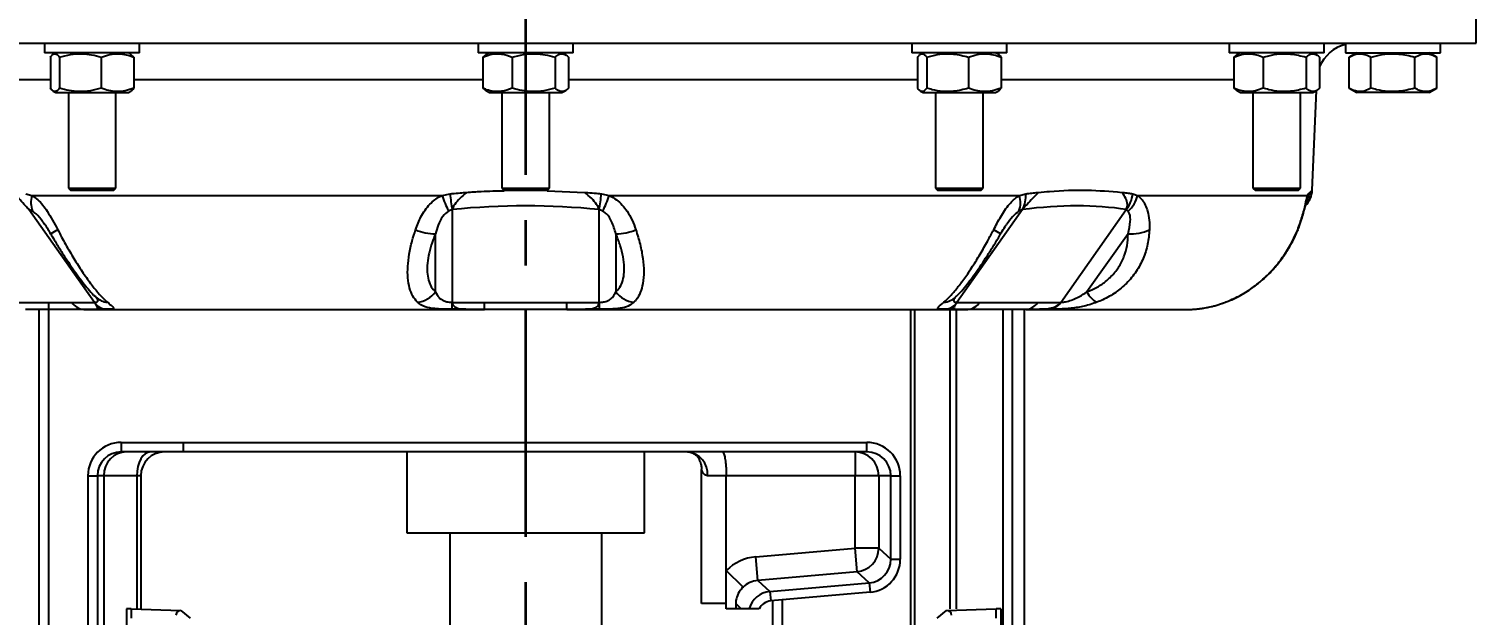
# Model space of a CAD drawing. Header units: millimetres. Extents: x 84 to 2201, y 54 to 1551.
# Drawn here: x 628 to 932.5, y 1005.4 to 1128.8 of the extents above; entities that cross this region are included whole.
import ezdxf

# ---------------------------------------------------------------- set-up
doc = ezdxf.new("R2010")
doc.units = ezdxf.units.MM
doc.header["$LTSCALE"] = 0.3
doc.linetypes.add('CENTER', pattern=[50.8, 31.75, -6.35, 6.35, -6.35])
doc.layers.add('01', color=7, linetype='Continuous')
doc.layers.add('3中心线层', color=1, linetype='CENTER', lineweight=35)
doc.layers.add('7标注层', color=4, linetype='Continuous', lineweight=35)
doc.styles.add('HC_GBDIM', font='romans', dxfattribs={"width": 0.667, "bigfont": 'gbcbig'})
doc.dimstyles.new('HC_GBDIM', dxfattribs={"dimtxt": 3.5, "dimasz": 2.5, "dimexe": 2, "dimexo": 0, "dimgap": 1.5, "dimtad": 1, "dimdec": 1, "dimzin": 0, "dimdsep": 46, "dimtxsty": 'HC_GBDIM', "dimcen": 2.5, "dimclrd": 130, "dimclre": 130, "dimclrt": 3, "dimadec": 0, "dimazin": 0, "dimtfac": 0.714286, "dimtdec": 1, "dimtmove": 0, "dimatfit": 3, "dimfxl": 1, "dimtzin": 0, "dimlwd": -1, "dimlwe": -1, "dimarcsym": 0})

# ---------------------------------------------------------------- blocks, each defined once
blk = doc.blocks.new('*D80')
at = {"layer": '7标注层', "color": 130}
for p, q in [((708.02, 1289.76), (464.24, 1289.76)), ((466.24, 671.76), (466.24, 1274.76)), ((680.02, 656.76), (464.24, 656.76))]:
    blk.add_line(p, q, dxfattribs=at)
for points in [[(468.74, 1274.76), (463.74, 1274.76), (466.24, 1289.76)], [(463.74, 671.76), (468.74, 671.76), (466.24, 656.76)]]:
    blk.add_solid(points, dxfattribs=at)
at = {"layer": 'Defpoints', "color": 0}
for p in [(466.24, 1289.76), (708.02, 1289.76), (680.02, 656.76)]:
    blk.add_point(p, dxfattribs=at)
at = {"layer": '7标注层', "color": 3, "insert": (453.74, 973.26), "char_height": 15, "attachment_point": 5, "rotation": 90, "style": 'HC_GBDIM'}
blk.add_mtext('H3{}{{\\H0.7x;}{}}', dxfattribs=at)

msp = doc.modelspace()

# ---------------------------------------------------------------- linework, layer by layer
at = {"color": 7, "linetype": 'Continuous', "lineweight": 25}
for p, q in [((932.524, 1125.762), (932.524, 1131.762)), ((532.524, 1125.762), (932.524, 1125.762)), ((631.274, 1125.762), (631.274, 1123.762)), ((641.274, 1123.762), (631.274, 1123.762)), ((633.649, 1123.762), (633.094, 1123.441)), ((651.274, 1123.762), (641.274, 1123.762)), ((649.455, 1123.441), (648.899, 1123.762)), ((651.274, 1123.762), (651.274, 1125.762)), ((722.524, 1125.762), (722.524, 1123.762)), ((737.524, 1123.762), (722.524, 1123.762)), ((724.899, 1123.762), (724.113, 1123.308)), ((742.524, 1123.762), (737.524, 1123.762)), ((740.936, 1123.308), (740.149, 1123.762)), ((742.524, 1123.762), (742.524, 1125.762)), ((813.774, 1125.762), (813.774, 1123.762)), ((832.434, 1123.762), (813.774, 1123.762)), ((816.149, 1123.762), (815.578, 1123.433)), ((831.97, 1123.433), (831.399, 1123.762)), ((833.774, 1123.762), (832.434, 1123.762)), ((833.774, 1123.762), (833.774, 1125.762)), ((880.574, 1125.74), (880.574, 1123.762)), ((900.574, 1123.762), (880.574, 1123.762)), ((882.949, 1123.762), (882.162, 1123.308)), ((898.985, 1123.308), (898.199, 1123.762)), ((900.574, 1123.762), (900.574, 1125.762)), ((905.024, 1125.508), (905.024, 1123.762)), ((905.024, 1123.762), (925.024, 1123.762)), ((907.399, 1123.762), (905.787, 1122.831)), ((924.262, 1122.831), (922.649, 1123.762)), ((925.024, 1123.762), (925.024, 1125.762)), ((632.486, 1122.831), (632.486, 1116.293)), ((634.416, 1122.831), (634.416, 1116.293)), ((643.204, 1122.831), (643.204, 1116.293)), ((650.063, 1122.831), (649.449, 1123.408)), ((650.063, 1122.831), (650.063, 1116.293)), ((724.115, 1123.303), (723.49, 1122.831)), ((723.49, 1122.831), (723.49, 1116.293)), ((729.679, 1122.831), (729.679, 1116.293)), ((738.712, 1122.831), (738.712, 1116.293)), ((741.558, 1122.831), (741.558, 1116.293)), ((814.986, 1122.831), (814.986, 1116.293)), ((816.916, 1122.831), (816.916, 1116.293)), ((825.704, 1122.831), (825.704, 1116.293)), ((832.563, 1122.831), (832.563, 1116.293)), ((882.165, 1123.303), (881.54, 1122.831)), ((881.54, 1122.831), (881.54, 1116.293)), ((887.728, 1122.831), (887.728, 1116.293)), ((896.762, 1122.831), (896.762, 1116.293)), ((899.608, 1122.831), (899.608, 1116.293)), ((905.787, 1116.293), (905.787, 1122.831)), ((910.405, 1116.293), (910.405, 1122.831)), ((919.643, 1116.293), (919.643, 1122.831)), ((924.262, 1116.293), (924.262, 1122.831)), ((633.094, 1115.683), (633.649, 1115.362)), ((633.649, 1115.362), (648.899, 1115.362)), ((636.274, 1115.362), (636.274, 1095.262)), ((646.274, 1095.262), (646.274, 1115.362)), ((648.899, 1115.362), (649.455, 1115.683)), ((723.49, 1116.293), (724.116, 1115.838)), ((724.106, 1115.82), (724.899, 1115.362)), ((724.899, 1115.362), (740.149, 1115.362)), ((727.524, 1115.362), (727.524, 1095.262)), ((737.524, 1095.262), (737.524, 1115.362)), ((740.149, 1115.362), (740.943, 1115.82)), ((815.578, 1115.692), (816.149, 1115.362)), ((816.149, 1115.362), (831.399, 1115.362)), ((818.774, 1115.362), (818.774, 1095.262)), ((828.774, 1095.262), (828.774, 1115.362)), ((831.399, 1115.362), (831.97, 1115.692)), ((881.54, 1116.293), (882.165, 1115.838)), ((882.155, 1115.82), (882.949, 1115.362)), ((882.949, 1115.362), (898.199, 1115.362)), ((885.574, 1115.362), (885.574, 1095.262)), ((895.574, 1095.262), (895.574, 1115.362)), ((898.049, 1094.831), (898.934, 1115.786)), ((898.199, 1115.362), (898.992, 1115.82)), ((905.787, 1116.293), (907.399, 1115.362)), ((922.649, 1115.362), (907.399, 1115.362)), ((922.649, 1115.362), (924.262, 1116.293)), ((627.306, 1094.072), (628.611, 1093.708)), ((628.611, 1093.708), (714.938, 1093.708)), ((636.274, 1095.262), (636.774, 1094.762)), ((636.274, 1095.262), (646.274, 1095.262)), ((645.774, 1094.762), (636.774, 1094.762)), ((645.774, 1094.762), (646.274, 1095.262)), ((714.938, 1093.708), (716.6, 1094.072)), ((727.524, 1095.262), (728.024, 1094.762)), ((727.524, 1095.262), (737.524, 1095.262)), ((737.024, 1094.762), (728.024, 1094.762)), ((737.024, 1094.762), (737.524, 1095.262)), ((748.449, 1094.072), (750.11, 1093.708)), ((750.11, 1093.708), (836.437, 1093.708)), ((818.774, 1095.262), (819.274, 1094.762)), ((818.774, 1095.262), (819.313, 1095.262)), ((819.759, 1094.762), (819.274, 1094.762)), ((819.313, 1095.262), (828.774, 1095.262)), ((828.274, 1094.762), (819.759, 1094.762)), ((828.274, 1094.762), (828.774, 1095.262)), ((836.437, 1093.708), (837.742, 1094.072)), ((860.263, 1094.072), (861.307, 1093.708)), ((861.307, 1093.708), (897.065, 1093.708)), ((885.574, 1095.262), (886.074, 1094.762)), ((885.574, 1095.262), (887.839, 1095.262)), ((888.113, 1094.762), (886.074, 1094.762)), ((887.839, 1095.262), (895.574, 1095.262)), ((895.074, 1094.762), (888.113, 1094.762)), ((895.074, 1094.762), (895.574, 1095.262)), ((897.065, 1093.708), (897.249, 1094.072)), ((628.711, 1090.429), (627.982, 1090.748)), ((641.779, 1071.235), (627.982, 1090.748)), ((717.081, 1090.748), (716.275, 1090.429)), ((717.081, 1090.748), (717.081, 1071.235)), ((748.773, 1090.429), (747.968, 1090.748)), ((747.968, 1071.235), (747.968, 1090.748)), ((837.066, 1090.748), (823.269, 1071.235)), ((837.066, 1090.748), (836.337, 1090.429)), ((845.11, 1071.235), (858.907, 1090.748)), ((859.317, 1090.429), (858.907, 1090.748)), ((631.322, 1087.566), (631.182, 1087.773)), ((713.545, 1073.452), (713.545, 1085.673)), ((751.503, 1085.673), (751.503, 1073.452)), ((859.283, 1085.673), (850.641, 1073.452)), ((624.73, 1071.227), (637, 1071.227)), ((639.5, 1069.762), (627.23, 1069.762)), ((630.077, 1069.762), (630.077, 965.664)), ((632.069, 1071.227), (632.069, 967.776)), ((637, 1071.227), (641.779, 1071.235)), ((642.229, 1069.765), (639.5, 1069.762)), ((639.5, 1069.762), (723.848, 1069.762)), ((717.081, 1071.235), (723.848, 1071.227)), ((723.848, 1069.762), (719.911, 1069.765)), ((723.848, 1071.227), (741.2, 1071.227)), ((723.848, 1069.762), (723.848, 1071.227)), ((741.2, 1069.762), (723.848, 1069.762)), ((741.2, 1071.227), (747.968, 1071.235)), ((741.2, 1069.762), (741.2, 1071.227)), ((745.137, 1069.765), (741.2, 1069.762)), ((741.2, 1069.762), (825.548, 1069.762)), ((813.524, 1069.762), (813.524, 699.762)), ((821.858, 1006.762), (821.858, 1069.762)), ((825.548, 1069.762), (822.819, 1069.765)), ((823.171, 1006.762), (823.171, 1069.762)), ((823.269, 1071.235), (828.048, 1071.227)), ((837.818, 1069.762), (825.548, 1069.762)), ((828.048, 1071.227), (840.318, 1071.227)), ((832.979, 683.762), (832.979, 1069.762)), ((834.972, 683.762), (834.972, 1069.762)), ((837.524, 965.286), (837.524, 1069.762)), ((837.524, 683.762), (837.524, 1069.762)), ((840.656, 1069.765), (837.818, 1069.762)), ((837.818, 1069.762), (872.756, 1069.762)), ((840.318, 1071.227), (845.11, 1071.235)), ((872.756, 1069.762), (873.166, 1069.779)), ((872.756, 1069.762), (872.833, 1069.765)), ((879.559, 1071.185), (879.871, 1071.301)), ((879.766, 1071.249), (879.877, 1071.283)), ((879.864, 1071.313), (880.172, 1071.427)), ((647.388, 1041.762), (660.442, 1041.762)), ((647.388, 1041.762), (647.388, 1039.762)), ((660.442, 1041.762), (804.33, 1041.762)), ((660.442, 1041.762), (660.442, 1039.762)), ((804.33, 1039.762), (804.33, 1041.762)), ((660.442, 1039.762), (647.388, 1039.762)), ((804.33, 1039.762), (660.442, 1039.762)), ((707.524, 1039.762), (707.524, 1022.762)), ((757.524, 1022.762), (757.524, 1039.762)), ((801.837, 1039.762), (801.837, 1034.762)), ((769.524, 1007.833), (769.524, 1036.059)), ((640.388, 1034.762), (642.388, 1034.762)), ((640.394, 1034.762), (640.394, 975.314)), ((642.388, 1034.762), (642.388, 991.613)), ((642.388, 1034.762), (642.388, 976.86)), ((643.724, 1034.762), (642.388, 1034.762)), ((643.724, 1034.762), (643.724, 991.613)), ((643.724, 1034.762), (643.724, 977.847)), ((650.671, 1034.762), (643.724, 1034.762)), ((651.524, 1034.762), (650.671, 1034.762)), ((651.524, 1034.762), (651.524, 1006.762)), ((774.74, 1034.762), (770.79, 1034.762)), ((801.837, 1034.762), (774.74, 1034.762)), ((774.74, 1007.833), (774.74, 1034.762)), ((806.818, 1034.762), (801.837, 1034.762)), ((801.837, 1019.506), (801.837, 1034.762)), ((806.818, 1034.762), (806.818, 1019.506)), ((809.364, 1034.762), (806.818, 1034.762)), ((809.364, 1017.173), (809.364, 1034.762)), ((809.364, 1034.762), (811.357, 1034.762)), ((811.357, 1034.762), (811.357, 1017.173)), ((707.524, 1022.762), (747.415, 1022.762)), ((716.524, 1022.762), (716.524, 898.704)), ((747.415, 1022.762), (757.524, 1022.762)), ((748.524, 898.704), (748.524, 1022.762)), ((780.93, 1017.677), (801.837, 1019.506)), ((781.364, 1012.715), (780.93, 1017.677)), ((802.271, 1014.544), (801.837, 1019.506)), ((806.818, 1019.506), (801.837, 1019.506)), ((806.818, 1019.506), (809.364, 1017.173)), ((809.364, 1017.173), (811.357, 1017.173)), ((774.74, 1007.833), (774.74, 1014.79)), ((778.256, 1011.284), (774.74, 1014.79)), ((802.271, 1014.544), (781.364, 1012.715)), ((804.818, 1012.211), (802.271, 1014.544)), ((781.364, 1012.715), (783.911, 1010.382)), ((783.911, 1010.382), (804.818, 1012.211)), ((804.818, 1012.211), (804.991, 1010.226)), ((783.911, 1010.382), (784.085, 1008.397)), ((804.991, 1010.226), (784.085, 1008.397)), ((784.524, 829.159), (784.524, 1008.435)), ((648.524, 1006.762), (648.524, 994.762)), ((649.483, 1006.762), (648.524, 1006.762)), ((649.483, 1006.762), (659.962, 1006.396)), ((649.483, 1006.762), (649.483, 1004.762)), ((659.962, 1006.396), (661.931, 1004.754)), ((774.74, 1007.833), (769.524, 1007.833)), ((774.74, 1006.762), (774.74, 1007.833)), ((819.118, 1004.754), (821.086, 1006.396)), ((821.086, 1006.396), (831.566, 1006.762)), ((831.566, 1004.762), (831.566, 1006.762)), ((832.524, 1006.762), (831.566, 1006.762)), ((832.524, 1006.762), (832.524, 911.762))]:
    msp.add_line(p, q, dxfattribs=at)
at = {"color": 8, "linetype": 'Continuous', "lineweight": 25}
for p, q in [((583.508, 1118.099), (632.486, 1118.099)), ((650.063, 1118.099), (723.49, 1118.099)), ((741.558, 1118.099), (814.986, 1118.099)), ((832.563, 1118.099), (881.54, 1118.099)), ((737.042, 1094.714), (744.936, 1094.378)), ((814.377, 1069.762), (814.377, 699.762)), ((650.671, 1034.762), (650.671, 1006.762)), ((786.524, 1008.61), (786.524, 829.159)), ((777.899, 1006.762), (776.731, 1007.833)), ((776.731, 1007.833), (776.731, 1006.762))]:
    msp.add_line(p, q, dxfattribs=at)
at = {"color": 8, "linetype": 'Continuous', "lineweight": 25, "flags": 128}
msp.add_lwpolyline([(894.983, 1086.526), (894.944, 1086.3), (894.932, 1086.267)], dxfattribs=at)
at = {"color": 7, "linetype": 'Continuous', "lineweight": 25, "flags": 128}
msp.add_lwpolyline([(653.539, 1039.762), (652.98, 1039.666), (652.442, 1039.381), (651.946, 1038.919), (651.511, 1038.298), (651.155, 1037.54), (650.89, 1036.676), (650.726, 1035.738), (650.671, 1034.762)], dxfattribs=at)
at = {"color": 7, "linetype": 'Continuous', "lineweight": 25}
for centre, radius, start, end in [((907.024, 1117.762), 8, 104.47751, 157.98343), ((633.648, 1092.221), 5.251, 163.54812, 199.94489), ((745.863, 1104.403), 32.722, 199.07809, 205.28042), ((753.556, 1097.718), 37.136, 185.63449, 190.81924), ((711.492, 1097.718), 37.136, 349.18076, 354.36551), ((719.185, 1104.403), 32.722, 334.71958, 340.92191), ((831.401, 1092.221), 5.251, 340.05511, 16.45188), ((831.533, 1093.604), 6.227, 332.69643, 4.31421), ((854.22, 1094.598), 6.065, 320.59644, 355.02996), ((854.925, 1095.339), 6.587, 311.8168, 345.66565), ((893.055, 1095.061), 5, 315, 357.40726), ((892.309, 1094.23), 4.943, 336.71174, 358.16742), ((713.244, 1094.972), 9.303, 245.20382, 271.85275), ((751.804, 1094.972), 9.303, 268.14725, 294.79618), ((860.084, 1093.784), 8.15, 264.36155, 297.06158), ((709.159, 1076.639), 5.422, 276.26038, 323.99947), ((755.89, 1076.639), 5.422, 216.00053, 263.73962), ((854.62, 1075.145), 4.324, 203.0559, 244.28747), ((639.653, 1072.889), 3.131, 212.07472, 267.2029), ((644.467, 1072.947), 3.187, 212.49594, 264.96627), ((642.037, 1071.33), 75.044, 358.81095, 359.9275), ((823.012, 1071.33), 75.044, 180.0725, 181.18905), ((820.581, 1072.947), 3.187, 275.03373, 327.50406), ((825.396, 1072.889), 3.131, 272.7971, 327.92528), ((837.665, 1072.889), 3.131, 272.7971, 327.92528), ((842.445, 1072.905), 3.144, 275.09365, 327.92817), ((647.388, 1034.762), 7, 90, 180), ((647.388, 1034.762), 5, 90, 180), ((656.524, 1034.762), 5, 90, 180), ((766.149, 1035.126), 4.656, 355.51226, 84.66637), ((801.827, 1034.772), 4.991, 359.89099, 89.89057), ((801.793, 1019.546), 5.025, 275.45639, 359.54361)]:
    msp.add_arc(centre, radius, start, end, dxfattribs=at)
at = {"color": 8, "linetype": 'Continuous', "lineweight": 25}
for centre, radius, start, end in [((892.654, 1093.725), 4.411, 340.56406, 359.77567), ((696.143, 980.077), 123.24, 120.25953, 121.06043), ((787.442, 1011.343), 86.894, 58.77327, 59.90925), ((644.832, 1075.274), 4.037, 226.49014, 265.46155), ((820.217, 1075.273), 4.036, 274.5357, 313.80447)]:
    msp.add_arc(centre, radius, start, end, dxfattribs=at)
at = {"color": 7, "linetype": 'Continuous', "lineweight": 25}
for centre, major_axis, ratio, start_param, end_param in [((732.524, 937.495), (0, 154.03), 0.9991091, 6.1826629, 6.3837077), ((739.621, 937.495), (142.242, 142.332), 0.4139525, 0.2917313, 0.4927762), ((804.33, 1034.762), (7.027, 0), 0.9961947, 0, 1.5707963), ((648.514, 1034.762), (0, 5), 0.9580345, 0, 1.5707963), ((804.33, 1034.762), (5.034, 0), 0.993177, 0, 1.5707963), ((781.875, 1007.683), (7.425, -6.803), 0.9930329, 2.4033091, 3.0996335), ((804.33, 1017.222), (3.733, -3.421), 0.9875477, 5.5449017, 7.0214689), ((804.33, 1017.222), (-5.197, 4.762), 0.9930329, 2.4033091, 3.8798762), ((781.875, 1007.683), (3.764, -3.449), 0.9794327, 2.4033091, 3.0996335), ((659.964, 1005.395), (0.983, -0.376), 0.9447684, 1.9187898, 3.4881265), ((821.085, 1005.395), (0.983, 0.376), 0.9447684, 5.9366515, 7.5059882)]:
    msp.add_ellipse(centre, major_axis=major_axis, ratio=ratio, start_param=start_param, end_param=end_param, dxfattribs=at)
at = {"color": 8, "linetype": 'Continuous', "lineweight": 25}
for major_axis, ratio, end_param in [((3.692, -3.383), 0.9985793, 3.6080557), ((2.227, -2.041), 0.9930329, 3.4166689)]:
    msp.add_ellipse((784.368, 1005.399), major_axis=major_axis, ratio=ratio, start_param=2.4033091, end_param=end_param, dxfattribs=at)
at = {"color": 7, "linetype": 'Continuous', "lineweight": 25}
for points, knots in [([(632.486, 1122.831), (632.568, 1122.939), (632.808, 1123.251), (633.22, 1123.564), (633.79, 1123.567), (634.184, 1123.103), (634.416, 1122.831)], [0, 0, 0, 0, 0.1312906, 0.3807973, 0.6364058, 1, 1, 1, 1]), ([(634.416, 1122.831), (635.178, 1123.037), (636.721, 1123.455), (639.005, 1123.607), (641.189, 1123.383), (642.528, 1123.016), (643.204, 1122.831)], [0, 0, 0, 0, 0.2646044, 0.5349466, 0.7653425, 1, 1, 1, 1]), ([(643.204, 1122.831), (643.799, 1123.037), (645.003, 1123.455), (646.786, 1123.607), (648.49, 1123.383), (649.535, 1123.016), (650.063, 1122.831)], [0, 0, 0, 0, 0.2646044, 0.5349466, 0.7653425, 1, 1, 1, 1]), ([(723.49, 1122.831), (723.755, 1122.939), (724.524, 1123.251), (725.844, 1123.564), (727.674, 1123.567), (728.937, 1123.103), (729.679, 1122.831)], [0, 0, 0, 0, 0.1312906, 0.3807973, 0.6364058, 1, 1, 1, 1]), ([(729.679, 1122.831), (730.463, 1123.037), (732.048, 1123.455), (734.396, 1123.607), (736.642, 1123.383), (738.018, 1123.016), (738.712, 1122.831)], [0, 0, 0, 0, 0.2646044, 0.5349466, 0.7653425, 1, 1, 1, 1]), ([(738.712, 1122.831), (738.959, 1123.037), (739.459, 1123.455), (740.198, 1123.607), (740.906, 1123.383), (741.339, 1123.016), (741.558, 1122.831)], [0, 0, 0, 0, 0.2646044, 0.5349466, 0.7653425, 1, 1, 1, 1]), ([(814.986, 1122.831), (815.153, 1123.037), (815.492, 1123.455), (815.994, 1123.607), (816.473, 1123.383), (816.767, 1123.016), (816.916, 1122.831)], [0, 0, 0, 0, 0.2646044, 0.5349466, 0.7653425, 1, 1, 1, 1]), ([(816.916, 1122.831), (817.292, 1122.939), (818.384, 1123.251), (820.258, 1123.564), (822.857, 1123.567), (824.651, 1123.103), (825.704, 1122.831)], [0, 0, 0, 0, 0.1312906, 0.3807973, 0.6364058, 1, 1, 1, 1]), ([(825.704, 1122.831), (826.299, 1123.037), (827.503, 1123.455), (829.286, 1123.607), (830.99, 1123.383), (832.035, 1123.016), (832.563, 1122.831)], [0, 0, 0, 0, 0.2646044, 0.5349466, 0.7653425, 1, 1, 1, 1]), ([(832.563, 1122.831), (832.396, 1123.065), (832.196, 1123.345), (831.989, 1123.398), (831.955, 1123.407)], [0, 0, 0, 0, 0.8350095, 1, 1, 1, 1]), ([(881.54, 1122.831), (882.077, 1123.037), (883.163, 1123.455), (884.772, 1123.607), (886.31, 1123.383), (887.253, 1123.016), (887.728, 1122.831)], [0, 0, 0, 0, 0.2646044, 0.5349466, 0.7653425, 1, 1, 1, 1]), ([(887.728, 1122.831), (888.115, 1122.939), (889.238, 1123.251), (891.164, 1123.564), (893.836, 1123.567), (895.679, 1123.103), (896.762, 1122.831)], [0, 0, 0, 0, 0.1312906, 0.3807973, 0.6364058, 1, 1, 1, 1]), ([(896.762, 1122.831), (897.009, 1123.037), (897.508, 1123.455), (898.248, 1123.607), (898.955, 1123.383), (899.389, 1123.016), (899.608, 1122.831)], [0, 0, 0, 0, 0.2646044, 0.5349466, 0.7653425, 1, 1, 1, 1]), ([(905.787, 1122.831), (906.187, 1123.037), (906.998, 1123.455), (908.199, 1123.607), (909.347, 1123.383), (910.05, 1123.016), (910.405, 1122.831)], [0, 0, 0, 0, 0.2646044, 0.5349466, 0.7653425, 1, 1, 1, 1]), ([(910.405, 1122.831), (910.603, 1122.886), (910.998, 1122.997), (912.153, 1123.278), (913.919, 1123.57), (916.073, 1123.554), (917.992, 1123.271), (919.091, 1122.978), (919.643, 1122.831)], [0, 0, 0, 0, 0.0655979, 0.1312479, 0.3806478, 0.6361469, 0.817176, 1, 1, 1, 1]), ([(919.643, 1122.831), (920.044, 1123.037), (920.854, 1123.455), (922.055, 1123.607), (923.203, 1123.383), (923.907, 1123.016), (924.262, 1122.831)], [0, 0, 0, 0, 0.2646044, 0.5349466, 0.7653425, 1, 1, 1, 1]), ([(634.416, 1116.293), (634.184, 1116.021), (633.795, 1115.562), (633.224, 1115.559), (632.812, 1115.868), (632.568, 1116.185), (632.486, 1116.293)], [0, 0, 0, 0, 0.3635927, 0.6127918, 0.8687099, 1, 1, 1, 1]), ([(643.204, 1116.293), (642.441, 1116.087), (640.899, 1115.67), (638.614, 1115.517), (636.43, 1115.741), (635.091, 1116.108), (634.416, 1116.293)], [0, 0, 0, 0, 0.2646044, 0.5349466, 0.7653425, 1, 1, 1, 1]), ([(650.063, 1116.293), (649.467, 1116.087), (648.264, 1115.67), (646.481, 1115.517), (644.776, 1115.741), (643.731, 1116.108), (643.204, 1116.293)], [0, 0, 0, 0, 0.2646044, 0.5349466, 0.7653425, 1, 1, 1, 1]), ([(649.45, 1115.697), (649.538, 1115.751), (649.746, 1115.876), (649.947, 1116.141), (650.063, 1116.293)], [0, 0, 0, 0, 0.4282214, 1, 1, 1, 1]), ([(729.679, 1116.293), (728.937, 1116.021), (727.687, 1115.562), (725.857, 1115.559), (724.537, 1115.868), (723.755, 1116.185), (723.49, 1116.293)], [0, 0, 0, 0, 0.3635927, 0.6127918, 0.8687099, 1, 1, 1, 1]), ([(738.712, 1116.293), (737.928, 1116.087), (736.343, 1115.67), (733.995, 1115.517), (731.75, 1115.741), (730.373, 1116.108), (729.679, 1116.293)], [0, 0, 0, 0, 0.2646044, 0.5349466, 0.7653425, 1, 1, 1, 1]), ([(741.558, 1116.293), (741.311, 1116.087), (740.812, 1115.67), (740.072, 1115.517), (739.365, 1115.741), (738.931, 1116.108), (738.712, 1116.293)], [0, 0, 0, 0, 0.2646044, 0.5349466, 0.7653425, 1, 1, 1, 1]), ([(816.916, 1116.293), (816.748, 1116.087), (816.41, 1115.67), (815.908, 1115.517), (815.428, 1115.741), (815.134, 1116.108), (814.986, 1116.293)], [0, 0, 0, 0, 0.2646044, 0.5349466, 0.7653425, 1, 1, 1, 1]), ([(825.704, 1116.293), (824.651, 1116.021), (822.876, 1115.562), (820.277, 1115.559), (818.402, 1115.868), (817.292, 1116.185), (816.916, 1116.293)], [0, 0, 0, 0, 0.3635927, 0.6127918, 0.8687099, 1, 1, 1, 1]), ([(832.563, 1116.293), (831.967, 1116.087), (830.764, 1115.67), (828.981, 1115.517), (827.276, 1115.741), (826.231, 1116.108), (825.704, 1116.293)], [0, 0, 0, 0, 0.2646044, 0.5349466, 0.7653425, 1, 1, 1, 1]), ([(831.955, 1115.719), (832.008, 1115.74), (832.215, 1115.821), (832.415, 1116.092), (832.563, 1116.293)], [0, 0, 0, 0, 0.2596151, 1, 1, 1, 1]), ([(887.728, 1116.293), (887.191, 1116.087), (886.105, 1115.67), (884.497, 1115.517), (882.959, 1115.741), (882.016, 1116.108), (881.54, 1116.293)], [0, 0, 0, 0, 0.2646044, 0.5349466, 0.7653425, 1, 1, 1, 1]), ([(896.762, 1116.293), (895.679, 1116.021), (893.855, 1115.562), (891.184, 1115.559), (889.256, 1115.868), (888.115, 1116.185), (887.728, 1116.293)], [0, 0, 0, 0, 0.3635927, 0.6127918, 0.8687099, 1, 1, 1, 1]), ([(899.608, 1116.293), (899.361, 1116.087), (898.861, 1115.67), (898.122, 1115.517), (897.414, 1115.741), (896.981, 1116.108), (896.762, 1116.293)], [0, 0, 0, 0, 0.2646044, 0.5349466, 0.7653425, 1, 1, 1, 1]), ([(910.405, 1116.293), (910.004, 1116.087), (909.194, 1115.67), (907.993, 1115.517), (906.845, 1115.741), (906.142, 1116.108), (905.787, 1116.293)], [0, 0, 0, 0, 0.2646044, 0.5349466, 0.7653425, 1, 1, 1, 1]), ([(919.643, 1116.293), (918.536, 1116.021), (916.67, 1115.562), (913.939, 1115.559), (911.968, 1115.868), (910.801, 1116.185), (910.405, 1116.293)], [0, 0, 0, 0, 0.3635927, 0.6127918, 0.8687099, 1, 1, 1, 1]), ([(924.262, 1116.293), (923.861, 1116.087), (923.05, 1115.67), (921.85, 1115.517), (920.702, 1115.741), (919.998, 1116.108), (919.643, 1116.293)], [0, 0, 0, 0, 0.2646044, 0.5349466, 0.7653425, 1, 1, 1, 1]), ([(627.982, 1090.748), (627.753, 1091.012), (627.436, 1091.379), (626.714, 1092.173), (625.782, 1093.166), (625.014, 1093.954), (624.6, 1094.378)], [0, 0, 0, 0, 0.2088057, 0.2894955, 0.6173899, 1, 1, 1, 1]), ([(628.611, 1093.708), (629.038, 1093.427), (630.239, 1092.635), (631.663, 1090.738), (632.985, 1088.538), (633.686, 1087.202), (634.04, 1086.526)], [0, 0, 0, 0, 0.1879466, 0.529986, 0.7622204, 1, 1, 1, 1]), ([(709.343, 1086.526), (709.687, 1087.438), (710.406, 1089.338), (712.118, 1091.82), (713.829, 1093.201), (714.785, 1093.638), (714.938, 1093.708)], [0, 0, 0, 0, 0.3210461, 0.6692349, 0.9471593, 1, 1, 1, 1]), ([(716.6, 1094.072), (716.734, 1094.085), (717.447, 1094.155), (718.611, 1094.259), (719.648, 1094.343), (720.106, 1094.377), (720.112, 1094.378)], [0, 0, 0, 0, 0.115198, 0.6101438, 0.9943517, 1, 1, 1, 1]), ([(720.112, 1094.378), (719.607, 1093.953), (718.668, 1093.165), (717.662, 1092.009), (717.193, 1091.198), (717.104, 1090.84), (717.081, 1090.748)], [0, 0, 0, 0, 0.3825064, 0.7103386, 0.9247448, 1, 1, 1, 1]), ([(744.936, 1094.378), (744.943, 1094.377), (745.165, 1094.36), (745.387, 1094.343), (746.194, 1094.278), (747.009, 1094.208), (747.957, 1094.12), (748.314, 1094.085), (748.449, 1094.072)], [0, 0, 0, 0, 0.0056483, 0.1891871, 0.1897287, 0.6942555, 0.8848021, 1, 1, 1, 1]), ([(747.968, 1090.748), (747.88, 1091.012), (747.759, 1091.378), (747.241, 1092.172), (746.382, 1093.166), (745.442, 1093.953), (744.936, 1094.378)], [0, 0, 0, 0, 0.208806, 0.2892394, 0.6168256, 1, 1, 1, 1]), ([(750.11, 1093.708), (750.641, 1093.427), (752.137, 1092.635), (753.729, 1090.738), (754.969, 1088.538), (755.458, 1087.202), (755.706, 1086.526)], [0, 0, 0, 0, 0.1879466, 0.529986, 0.7622204, 1, 1, 1, 1]), ([(831.008, 1086.526), (831.488, 1087.438), (832.49, 1089.338), (834.128, 1091.82), (835.552, 1093.201), (836.315, 1093.638), (836.437, 1093.708)], [0, 0, 0, 0, 0.3210461, 0.6692349, 0.9471593, 1, 1, 1, 1]), ([(840.448, 1094.378), (840.034, 1093.953), (839.265, 1093.165), (838.18, 1092.009), (837.451, 1091.198), (837.145, 1090.84), (837.066, 1090.748)], [0, 0, 0, 0, 0.3825064, 0.7103386, 0.9247448, 1, 1, 1, 1]), ([(837.742, 1094.072), (837.847, 1094.085), (838.402, 1094.155), (839.3, 1094.259), (840.095, 1094.343), (840.443, 1094.377), (840.448, 1094.378)], [0, 0, 0, 0, 0.115198, 0.6101438, 0.9943517, 1, 1, 1, 1]), ([(840.448, 1094.378), (841.22, 1094.449), (844.719, 1094.772), (850.753, 1094.994), (855.578, 1094.584), (858.002, 1094.378)], [0, 0, 0, 0, 0.1235055, 0.559748, 1, 1, 1, 1]), ([(858.002, 1094.378), (858.006, 1094.377), (858.151, 1094.36), (858.295, 1094.343), (858.819, 1094.278), (859.344, 1094.208), (859.95, 1094.12), (860.177, 1094.085), (860.263, 1094.072)], [0, 0, 0, 0, 0.0056483, 0.1891871, 0.1897287, 0.6942555, 0.8848021, 1, 1, 1, 1]), ([(858.907, 1090.748), (859.012, 1091.012), (859.158, 1091.379), (859.147, 1092.173), (858.862, 1093.166), (858.303, 1093.954), (858.002, 1094.378)], [0, 0, 0, 0, 0.2088057, 0.2894955, 0.6173899, 1, 1, 1, 1]), ([(861.307, 1093.708), (861.631, 1093.427), (862.545, 1092.635), (863.373, 1090.738), (863.805, 1088.538), (863.796, 1087.202), (863.792, 1086.526)], [0, 0, 0, 0, 0.1879466, 0.529986, 0.7622204, 1, 1, 1, 1]), ([(894.983, 1086.526), (895.318, 1087.438), (896.015, 1089.338), (896.62, 1091.82), (896.923, 1093.201), (897.045, 1093.638), (897.065, 1093.708)], [0, 0, 0, 0, 0.3210461, 0.6692349, 0.9471593, 1, 1, 1, 1]), ([(897.564, 1094.378), (897.497, 1093.957), (897.391, 1093.296), (897.007, 1092.54), (896.868, 1092.266)], [0, 0, 0, 0, 0.6375638, 1, 1, 1, 1]), ([(897.249, 1094.072), (897.263, 1094.085), (897.334, 1094.155), (897.442, 1094.259), (897.528, 1094.343), (897.564, 1094.377), (897.564, 1094.378)], [0, 0, 0, 0, 0.115198, 0.6101438, 0.9943517, 1, 1, 1, 1]), ([(716.275, 1090.429), (715.842, 1090.085), (715.383, 1089.721), (714.657, 1088.719), (714.044, 1087.494), (713.711, 1086.28), (713.545, 1085.673)], [0, 0, 0, 0, 0.2778458, 0.2943463, 0.6470729, 1, 1, 1, 1]), ([(751.503, 1085.673), (751.251, 1086.546), (750.834, 1087.986), (749.823, 1089.661), (749.034, 1090.239), (748.773, 1090.429)], [0, 0, 0, 0, 0.5075002, 0.8377401, 1, 1, 1, 1]), ([(859.283, 1085.673), (859.491, 1086.546), (859.834, 1087.986), (859.746, 1089.661), (859.423, 1090.239), (859.317, 1090.429)], [0, 0, 0, 0, 0.5075002, 0.8377401, 1, 1, 1, 1]), ([(894.923, 1086.267), (894.958, 1086.344), (895.262, 1087.02), (895.664, 1088.207), (896.136, 1089.704), (896.447, 1090.858), (896.659, 1091.681), (896.773, 1092.122), (896.836, 1092.321), (896.824, 1092.287), (896.822, 1092.283)], [0, 0, 0, 0, 0.0302331, 0.2665934, 0.4697988, 0.6479359, 0.7913023, 0.9048802, 0.9869782, 1, 1, 1, 1]), ([(631.197, 1087.784), (631.217, 1087.758), (631.481, 1087.416), (631.942, 1086.682), (632.357, 1085.978), (632.554, 1085.645)], [0, 0, 0, 0, 0.0414462, 0.54602591, 1, 1, 1, 1]), ([(832.492, 1085.647), (832.536, 1085.722), (832.831, 1086.236), (833.253, 1086.936), (833.653, 1087.494), (833.771, 1087.659)], [0, 0, 0, 0, 0.1080887, 0.7371818, 1, 1, 1, 1]), ([(632.564, 1085.651), (632.813, 1085.224), (633.494, 1084.055), (634.636, 1082.204), (635.946, 1080.162), (637.216, 1078.286), (638.443, 1076.573), (639.624, 1075.032), (640.774, 1073.676), (641.56, 1072.788), (642.003, 1072.403), (642.06, 1072.354)], [0, 0, 0, 0, 0.07686694, 0.21052802, 0.3405442, 0.46645567, 0.59162242, 0.71821942, 0.84509643, 0.98004893, 1, 1, 1, 1]), ([(634.04, 1086.526), (634.587, 1085.495), (635.694, 1083.408), (637.436, 1080.433), (639.212, 1077.642), (640.912, 1075.239), (642.503, 1073.256), (643.677, 1071.997), (644.317, 1071.424), (644.512, 1071.249)], [0, 0, 0, 0, 0.1554171, 0.3145305, 0.4725629, 0.6352728, 0.7825402, 0.9336476, 1, 1, 1, 1]), ([(709.75, 1071.249), (709.405, 1071.655), (708.708, 1072.476), (708.037, 1074.224), (707.674, 1076.331), (707.66, 1078.732), (707.977, 1081.373), (708.542, 1083.981), (709.095, 1085.74), (709.343, 1086.526)], [0, 0, 0, 0, 0.1459665, 0.2955119, 0.4419282, 0.592161, 0.7352759, 0.8815806, 1, 1, 1, 1]), ([(713.545, 1085.673), (713.297, 1085.045), (712.754, 1083.666), (712.163, 1081.578), (711.8, 1079.481), (711.745, 1077.538), (712.02, 1075.857), (712.6, 1074.44), (713.227, 1073.784), (713.545, 1073.452)], [0, 0, 0, 0, 0.1202958, 0.2639288, 0.4109334, 0.5561573, 0.705669, 0.8507394, 1, 1, 1, 1]), ([(751.503, 1073.452), (751.651, 1073.591), (752.122, 1074.039), (752.74, 1075.041), (753.205, 1076.61), (753.324, 1078.55), (753.064, 1080.769), (752.471, 1083.174), (751.829, 1084.833), (751.503, 1085.673)], [0, 0, 0, 0, 0.066389, 0.2125363, 0.3630053, 0.5199585, 0.6823037, 0.8390617, 1, 1, 1, 1]), ([(755.706, 1086.526), (756.024, 1085.495), (756.669, 1083.408), (757.225, 1080.433), (757.434, 1077.642), (757.244, 1075.239), (756.688, 1073.256), (755.993, 1071.997), (755.461, 1071.424), (755.299, 1071.249)], [0, 0, 0, 0, 0.1554171, 0.3145305, 0.4725629, 0.6352728, 0.7825402, 0.9336476, 1, 1, 1, 1]), ([(820.536, 1071.249), (820.973, 1071.655), (821.859, 1072.476), (823.346, 1074.224), (824.93, 1076.331), (826.547, 1078.732), (828.173, 1081.373), (829.665, 1083.981), (830.593, 1085.74), (831.008, 1086.526)], [0, 0, 0, 0, 0.1459665, 0.2955119, 0.4419282, 0.592161, 0.7352759, 0.8815806, 1, 1, 1, 1]), ([(822.993, 1072.379), (823.239, 1072.608), (823.847, 1073.175), (824.814, 1074.296), (825.96, 1075.716), (827.149, 1077.32), (828.386, 1079.091), (829.638, 1080.985), (830.897, 1082.985), (831.855, 1084.557), (832.376, 1085.459), (832.486, 1085.65)], [0, 0, 0, 0, 0.087405, 0.2159824, 0.3374003, 0.4645927, 0.5902271, 0.7129955, 0.8377896, 0.9656116, 1, 1, 1, 1]), ([(850.641, 1073.452), (850.991, 1073.591), (852.112, 1074.039), (853.876, 1075.041), (855.78, 1076.61), (857.354, 1078.55), (858.479, 1080.769), (859.167, 1083.174), (859.244, 1084.833), (859.283, 1085.673)], [0, 0, 0, 0, 0.066389, 0.2125363, 0.3630053, 0.5199585, 0.6823037, 0.8390617, 1, 1, 1, 1]), ([(863.792, 1086.526), (863.696, 1085.495), (863.501, 1083.408), (862.544, 1080.433), (861.065, 1077.642), (859.096, 1075.239), (856.718, 1073.256), (854.562, 1071.997), (853.169, 1071.424), (852.744, 1071.249)], [0, 0, 0, 0, 0.1554171, 0.3145305, 0.4725629, 0.6352728, 0.7825402, 0.9336476, 1, 1, 1, 1]), ([(879.766, 1071.249), (880.729, 1071.655), (882.679, 1072.476), (885.453, 1074.224), (888.055, 1076.331), (890.356, 1078.732), (892.339, 1081.373), (893.885, 1083.981), (894.644, 1085.74), (894.983, 1086.526)], [0, 0, 0, 0, 0.1459665, 0.2955119, 0.4419282, 0.592161, 0.7352759, 0.8815806, 1, 1, 1, 1]), ([(880.172, 1071.427), (880.388, 1071.504), (881.388, 1071.861), (883.115, 1072.766), (885.298, 1074.112), (887.327, 1075.692), (889.201, 1077.449), (890.904, 1079.379), (892.428, 1081.463), (893.739, 1083.684), (894.569, 1085.306), (894.892, 1086.189), (894.922, 1086.274)], [0, 0, 0, 0, 0.033161, 0.1536975, 0.2736838, 0.3907463, 0.5072765, 0.6257022, 0.743556, 0.8634909, 0.9869114, 1, 1, 1, 1]), ([(642.039, 1072.358), (642.097, 1072.302), (642.252, 1072.155), (642.363, 1072.041), (642.342, 1072.064), (642.338, 1072.068)], [0, 0, 0, 0, 0.3315872, 0.8706257, 1, 1, 1, 1]), ([(713.545, 1073.452), (713.752, 1073.03), (714.105, 1072.312), (714.981, 1071.658), (715.797, 1071.379), (716.439, 1071.26), (716.856, 1071.244), (717.081, 1071.235)], [0, 0, 0, 0, 0.392083, 0.6688763, 0.8053045, 0.8952865, 1, 1, 1, 1]), ([(747.968, 1071.235), (748.215, 1071.245), (748.623, 1071.262), (749.368, 1071.402), (749.831, 1071.581), (750.449, 1071.937), (751.034, 1072.47), (751.338, 1073.106), (751.503, 1073.452)], [0, 0, 0, 0, 0.1153018, 0.1897929, 0.3870765, 0.4117219, 0.6804683, 1, 1, 1, 1]), ([(822.696, 1072.052), (822.695, 1072.052), (822.676, 1072.03), (822.77, 1072.13), (822.877, 1072.23), (822.992, 1072.341), (822.993, 1072.342)], [0, 0, 0, 0, 0.0040181, 0.4164143, 0.99389, 1, 1, 1, 1]), ([(845.11, 1071.235), (845.303, 1071.245), (845.62, 1071.262), (846.397, 1071.402), (847.022, 1071.581), (848.002, 1071.937), (849.171, 1072.47), (850.124, 1073.106), (850.641, 1073.452)], [0, 0, 0, 0, 0.1153018, 0.1897929, 0.3870765, 0.4117219, 0.6804683, 1, 1, 1, 1]), ([(642.229, 1069.765), (642.323, 1069.8), (642.481, 1069.858), (642.341, 1070.328), (642.058, 1070.828), (641.852, 1071.129), (641.779, 1071.235)], [0, 0, 0, 0, 0.4367652, 0.7345291, 0.9065271, 1, 1, 1, 1]), ([(644.187, 1069.773), (644.187, 1069.773), (644.187, 1069.773), (644.184, 1069.773), (644.173, 1069.773), (644.129, 1069.773), (643.955, 1069.772), (643.462, 1069.769), (642.858, 1069.767), (642.382, 1069.765), (642.234, 1069.765), (642.229, 1069.765)], [0, 0, 0, 0, 0.0001999, 0.0009993, 0.0041971, 0.0169883, 0.068153, 0.2728118, 0.7742863, 0.9930252, 1, 1, 1, 1]), ([(644.512, 1071.249), (644.866, 1070.952), (645.549, 1070.378), (645.957, 1069.957), (645.622, 1069.802), (644.827, 1069.778), (644.291, 1069.774), (644.187, 1069.773)], [0, 0, 0, 0, 0.2768202, 0.5345519, 0.7751221, 0.9566286, 1, 1, 1, 1]), ([(717.064, 1069.773), (716.615, 1069.776), (715.406, 1069.784), (714.158, 1069.828), (712.654, 1069.963), (711.074, 1070.242), (710.222, 1070.889), (709.75, 1071.249)], [0, 0, 0, 0, 0.1255865, 0.3379656, 0.3813584, 0.6565127, 1, 1, 1, 1]), ([(719.911, 1069.765), (719.905, 1069.765), (719.691, 1069.765), (719, 1069.767), (718.123, 1069.769), (717.404, 1069.772), (717.149, 1069.773), (717.085, 1069.773), (717.07, 1069.773), (717.066, 1069.773), (717.065, 1069.773), (717.064, 1069.773)], [0, 0, 0, 0, 0.0069748, 0.2257137, 0.7271882, 0.931847, 0.9830117, 0.9958029, 0.9990007, 0.9998001, 1, 1, 1, 1]), ([(717.081, 1071.235), (717.108, 1071.05), (717.155, 1070.739), (717.563, 1070.258), (718.435, 1069.85), (719.381, 1069.795), (719.911, 1069.765)], [0, 0, 0, 0, 0.166214, 0.2797232, 0.5955711, 1, 1, 1, 1]), ([(745.137, 1069.765), (745.71, 1069.8), (746.675, 1069.858), (747.597, 1070.328), (747.932, 1070.828), (747.958, 1071.129), (747.968, 1071.235)], [0, 0, 0, 0, 0.4367652, 0.7345291, 0.9065271, 1, 1, 1, 1]), ([(747.984, 1069.773), (747.984, 1069.773), (747.983, 1069.773), (747.979, 1069.773), (747.963, 1069.773), (747.899, 1069.773), (747.644, 1069.772), (746.926, 1069.769), (746.048, 1069.767), (745.358, 1069.765), (745.144, 1069.765), (745.137, 1069.765)], [0, 0, 0, 0, 0.0001999, 0.0009993, 0.0041971, 0.0169883, 0.068153, 0.2728118, 0.7742863, 0.9930252, 1, 1, 1, 1]), ([(755.299, 1071.249), (754.925, 1070.952), (754.205, 1070.378), (752.545, 1069.957), (750.574, 1069.802), (748.944, 1069.778), (748.139, 1069.774), (747.984, 1069.773)], [0, 0, 0, 0, 0.2768202, 0.53455191, 0.77512214, 0.95662862, 1, 1, 1, 1]), ([(820.861, 1069.773), (820.577, 1069.776), (819.812, 1069.784), (819.398, 1069.828), (819.149, 1069.963), (819.323, 1070.242), (820.103, 1070.889), (820.536, 1071.249)], [0, 0, 0, 0, 0.12558651, 0.33796556, 0.3813584, 0.65651265, 1, 1, 1, 1]), ([(822.819, 1069.765), (822.814, 1069.765), (822.666, 1069.765), (822.19, 1069.767), (821.587, 1069.769), (821.094, 1069.772), (820.919, 1069.773), (820.875, 1069.773), (820.864, 1069.773), (820.862, 1069.773), (820.861, 1069.773), (820.861, 1069.773)], [0, 0, 0, 0, 0.0069748, 0.2257137, 0.7271882, 0.931847, 0.9830117, 0.9958029, 0.9990007, 0.9998001, 1, 1, 1, 1]), ([(823.269, 1071.235), (823.145, 1071.05), (822.935, 1070.739), (822.682, 1070.258), (822.574, 1069.85), (822.731, 1069.795), (822.819, 1069.765)], [0, 0, 0, 0, 0.166214, 0.2797232, 0.5955711, 1, 1, 1, 1]), ([(840.656, 1069.765), (841.373, 1069.8), (842.579, 1069.858), (844.024, 1070.328), (844.78, 1070.828), (845.024, 1071.129), (845.11, 1071.235)], [0, 0, 0, 0, 0.4367652, 0.7345291, 0.9065271, 1, 1, 1, 1]), ([(842.724, 1069.773), (842.724, 1069.773), (842.723, 1069.773), (842.721, 1069.773), (842.709, 1069.773), (842.662, 1069.773), (842.477, 1069.772), (841.953, 1069.769), (841.316, 1069.767), (840.816, 1069.765), (840.661, 1069.765), (840.656, 1069.765)], [0, 0, 0, 0, 0.0001999, 0.0009993, 0.0041971, 0.0169883, 0.068153, 0.2728118, 0.7742863, 0.9930252, 1, 1, 1, 1]), ([(852.744, 1071.249), (851.863, 1070.952), (850.16, 1070.378), (847.405, 1069.957), (844.953, 1069.802), (843.442, 1069.778), (842.84, 1069.774), (842.724, 1069.773)], [0, 0, 0, 0, 0.2768202, 0.5345519, 0.7751221, 0.9566286, 1, 1, 1, 1]), ([(872.833, 1069.765), (872.833, 1069.765), (872.838, 1069.765), (872.855, 1069.767), (872.879, 1069.769), (872.9, 1069.772), (872.908, 1069.773), (872.91, 1069.773), (872.911, 1069.773), (872.911, 1069.773), (872.911, 1069.773), (872.911, 1069.773)], [0, 0, 0, 0, 0.0069748, 0.2257137, 0.7271882, 0.931847, 0.9830117, 0.9958029, 0.9990007, 0.9998001, 1, 1, 1, 1]), ([(872.911, 1069.773), (872.958, 1069.776), (873.085, 1069.784), (873.749, 1069.828), (874.9, 1069.963), (876.727, 1070.242), (878.681, 1070.889), (879.766, 1071.249)], [0, 0, 0, 0, 0.1255865, 0.3379656, 0.3813584, 0.6565127, 1, 1, 1, 1]), ([(873.207, 1069.791), (873.2, 1069.79), (873.171, 1069.788), (873.161, 1069.787), (873.196, 1069.79), (873.392, 1069.803), (873.875, 1069.842), (874.676, 1069.933), (875.807, 1070.11), (877.203, 1070.423), (878.382, 1070.74), (879.073, 1071.003), (879.231, 1071.063)], [0, 0, 0, 0, 0.0066868, 0.0265749, 0.0638694, 0.1451963, 0.2627175, 0.4064365, 0.5685229, 0.7529519, 0.9435438, 1, 1, 1, 1]), ([(766.601, 1039.749), (766.634, 1039.753), (766.943, 1039.791), (767.597, 1039.593), (768.301, 1039.167), (768.677, 1038.758), (768.981, 1038.295), (769.228, 1037.759), (769.415, 1037.141), (769.532, 1036.553), (769.51, 1036.161), (769.504, 1036.055)], [0, 0, 0, 0, 0.0220866, 0.2056459, 0.3958741, 0.5907234, 0.7200299, 0.7967886, 0.8682863, 0.9646103, 1, 1, 1, 1]), ([(773.953, 1039.762), (773.955, 1039.762), (774.009, 1039.761), (774.145, 1039.648), (774.359, 1039.053), (774.563, 1037.914), (774.711, 1036.431), (774.73, 1035.318), (774.74, 1034.762)], [0, 0, 0, 0, 0.0034301, 0.1494684, 0.3650916, 0.5778404, 0.7888896, 1, 1, 1, 1]), ([(770.79, 1034.762), (770.789, 1034.762), (770.494, 1034.762), (770.053, 1035.008), (769.679, 1035.553), (769.537, 1035.931), (769.527, 1036.033), (769.524, 1036.059)], [0, 0, 0, 0, 0.0009783, 0.3452303, 0.6217604, 0.9042152, 1, 1, 1, 1]), ([(778.256, 1011.284), (778.064, 1011.075), (777.48, 1010.438), (776.963, 1009.444), (776.743, 1008.43), (776.734, 1007.967), (776.731, 1007.833)], [0, 0, 0, 0, 0.2138167, 0.6520926, 0.8987533, 1, 1, 1, 1])]:
    msp.add_open_spline(points, degree=3, knots=knots, dxfattribs=at)
at = {"color": 8, "linetype": 'Continuous', "lineweight": 25}
for points, knots in [([(720.112, 1094.378), (721.13, 1094.454), (723.754, 1094.651), (726.394, 1094.681), (728.009, 1094.698)], [0, 0, 0, 0, 0.3880575, 1, 1, 1, 1]), ([(897.564, 1094.378), (897.638, 1094.449), (897.841, 1094.646), (898.024, 1094.824), (898.029, 1094.83), (898.032, 1094.832)], [0, 0, 0, 0, 0.24694825, 0.68270966, 1, 1, 1, 1]), ([(631.182, 1087.773), (631.07, 1087.942), (630.581, 1088.676), (629.763, 1089.66), (628.972, 1090.239), (628.711, 1090.429)], [0, 0, 0, 0, 0.1662304, 0.7253047, 1, 1, 1, 1]), ([(836.337, 1090.429), (835.893, 1090.085), (835.423, 1089.72), (834.57, 1088.772), (834.161, 1088.201), (833.771, 1087.659)], [0, 0, 0, 0, 0.453315, 0.4802362, 1, 1, 1, 1]), ([(641.779, 1071.235), (641.936, 1071.245), (642.195, 1071.262), (642.472, 1071.402), (642.5, 1071.582), (642.417, 1071.873), (642.287, 1072.063), (642.172, 1072.23)], [0, 0, 0, 0, 0.1940402, 0.3194006, 0.6514072, 0.6928826, 1, 1, 1, 1]), ([(822.838, 1072.193), (822.707, 1071.975), (822.504, 1071.64), (822.618, 1071.379), (822.858, 1071.26), (823.125, 1071.244), (823.269, 1071.235)], [0, 0, 0, 0, 0.4335692, 0.6669477, 0.8208738, 1, 1, 1, 1])]:
    msp.add_open_spline(points, degree=3, knots=knots, dxfattribs=at)
at = {"layer": '01'}
msp.add_line((781.674, 1006.762), (774.74, 1006.762), dxfattribs=at)
at = {"layer": '3中心线层', "ltscale": 5}
msp.add_line((732.524, 412.262), (732.524, 1300.669), dxfattribs=at)

# ---------------------------------------------------------------- dimensions: what is measured, and where the dimension line sits
at = {"layer": '7标注层'}
dim = msp.add_linear_dim(base=(466.24, 1289.762), p1=(680.024, 656.762), p2=(708.024, 1289.762), angle=90, text='H3{}{{\\H0.7x;}{}}', dimstyle='HC_GBDIM', override={"dimtxt": 15, "dimasz": 15, "dimgap": 5, "dimdec": 2, "dimtxsty": 'HC_GBDIM'}, dxfattribs=at)
dim.commit()
dim.dimension.update_dxf_attribs({"geometry": '*D80', "text_midpoint": (453.74, 973.262)})

doc.saveas('drawing.dxf')
